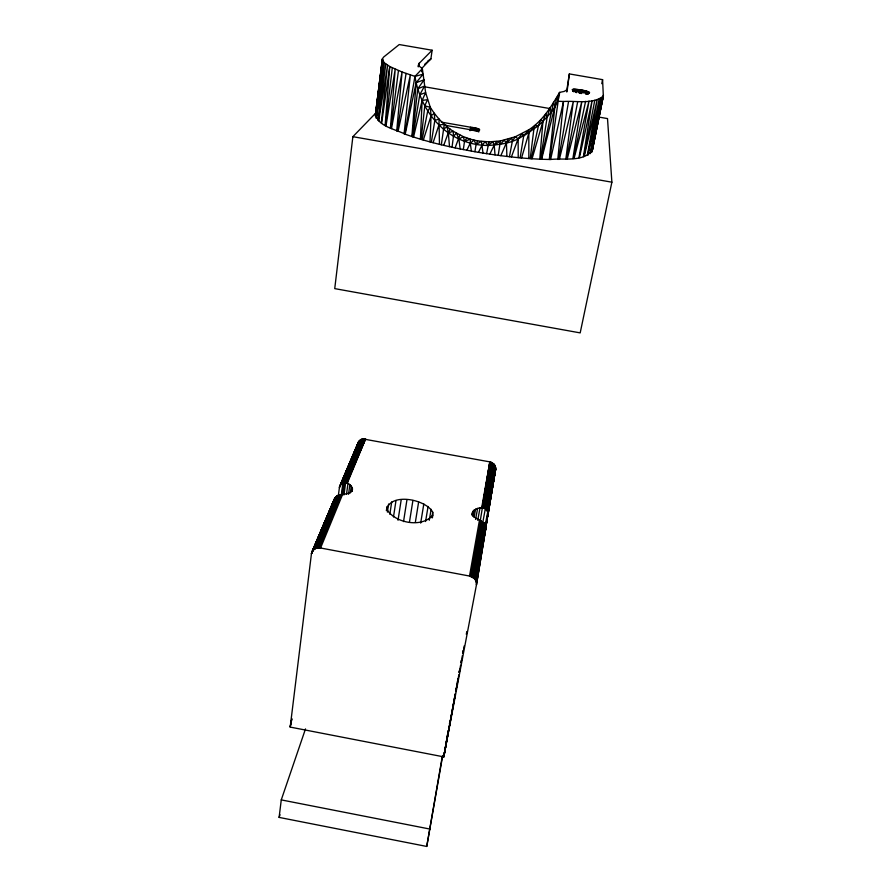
<?xml version="1.0" encoding="UTF-8"?>
<svg xmlns="http://www.w3.org/2000/svg" width="891" height="891" viewBox="0 0 891 891"><rect width="100%" height="100%" fill="white"/><g stroke="black" fill="none" stroke-linecap="round" stroke-linejoin="round"><path stroke-width="1.34" d="M528.853 158.531L528.808 129.796C542.708 120.909 551.44 106.33 559.581 92.397L564.27 91.405L567.333 89.468L569.349 73.92L602.583 79.655L603.33 96.028L592.415 149.978C583.939 162.474 563.825 157.874 550.605 159.489C526.403 159.133 502.301 156.293 478.445 152.328C453.653 148.029 428.95 142.616 405.205 134.207C395.392 129.072 377.784 126.667 375.523 113.959L382.428 58.728L383.653 57.046L399.235 44.55L432.124 50.23L430.899 58.839L421.621 68.574M498.214 155.335L500.408 140.945L515.265 136.78L528.808 129.796C519.809 142.293 502.457 144.542 488.068 145.456C475.961 145.511 463.944 142.17 453.474 136.145C432.124 123.682 418.714 100.46 414.961 76.392L422.345 68.618L419.427 66.313L418.781 63.74L432.124 50.23M422.245 72.405L422.345 68.618L421.788 71.202M579.974 93.355L580.074 92.33L580.921 92.486L580.887 93.455L580.074 92.33C555.048 86.227 600.356 90.871 586.111 93.945L589.352 92.909M343.781 494.772L344.249 482.61L362.849 438.907L489.861 461.883L494.427 464.623L495.708 468.599L485.094 530.134M430.008 141.881L431.077 115.797L430.297 107.31L425.631 92.631L422.345 68.618M386.939 506.556L386.817 509.418C395.259 523.284 422.056 528.163 432.826 515.121L432.748 512.236C426.043 499.205 389.434 491.821 386.338 510.621M420.407 139.174L422.122 100.427L425.631 92.631L419.772 94.736L412.823 136.813M342.367 494.438L342.901 482.922L361.178 439.441L362.849 438.907L344.65 482.566L341.431 483.824L339.393 487.533L359.162 440.967L361.178 439.441L342.745 483M382.428 58.728L375.401 115.852M385.135 125.308L389.757 66.524L384.377 62.849L382.362 59.664L375.501 114.148M411.887 136.512L416.164 82.663L423.058 74.209L414.961 76.392L402.086 72.015L389.757 66.524L381.638 123.114M390.392 128.081L395.203 69.197L386.003 125.809M539.768 159.177L542.931 121.477L545.771 113.803L547.197 116.91L540.57 159.222M396.718 130.921L402.086 72.015L391.483 128.605M589.519 92.686C587.336 94.346 583.393 90.626 580.086 91.238L580.219 89.813M557.788 159.456L563.491 101.496C576.31 100.56 592.715 104.692 603.33 96.028L591.98 151.615M418.536 66.235L418.781 63.74L418.402 66.446M404.091 133.806L410.35 74.922L398.032 131.456M549.313 159.467L554.859 106.753L556.752 97.397L558.167 101.251L549.758 159.478M378.185 120.307L384.377 62.849L376.492 118.325M381.292 122.869L387.585 65.255L378.686 120.775M421.131 139.386L424.784 105.84L427.468 99.692L422.122 100.427L413.535 137.047M376.225 117.89L382.662 60.666M346.421 482.799L364.642 438.806L345.541 482.577L363.728 438.806L344.683 482.566C350.308 482.243 356.433 491.141 348.325 493.28C343.982 494.873 337.979 493.681 334.916 497.991L311.449 553.679L290.188 727.089L443.763 756.871L476.462 584.797L485.718 529.054C486.653 523.128 480.049 520.355 475.816 518.139C466.505 512.358 479.235 504.941 485.317 508.906L482.666 523.017L486.419 523.63L495.285 466.127L487.633 511.735L488.012 515.265M412.277 136.635L417.779 88.788L424.105 79.811L416.164 82.663L405.205 134.207M377.984 100.004L378.307 97.286M378.775 93.21L379.087 90.492M379.566 86.405L380.034 82.328M380.502 78.252L380.98 74.176M381.292 71.447L381.76 67.371M382.083 64.653L382.707 59.218L375.434 116.053M385.536 125.564L392.296 67.85M375.523 113.959L376.57 112.244L352.869 136.679L334.738 288.617L580.186 332.889L611.883 182.187L607.506 118.581L597.906 116.91M442.716 755.523L426.744 846.45L279.117 817.403L281.266 799.895L305.502 728.894M530.223 158.643L533.832 129.44L534.845 125.542L538.465 125.664C547.742 116.465 558.935 106.285 559.581 92.397L557.955 97.208M376.325 118.113L383.33 61.735M566.587 91.606L569.349 73.92M333.579 502.836L334.916 497.991L312.418 551.039M486.419 523.63L483.835 523.251L484.08 524.521L486.419 523.63L495.541 466.94L487.923 512.603M338.302 495.942L339.493 486.976M452.038 147.227L453.474 136.145L453.263 131.3C443.863 125.241 436.189 116.766 430.297 107.31L424.784 105.84M565.83 159.155L573.269 101.708L559.37 159.433M378.408 120.541L385.792 64.029M341.286 495.229L342.935 482.9M390.904 128.337L398.466 70.589M418.269 66.858L418.603 64.33M338.29 495.975L338.48 494.616M344.026 494.772L345.641 482.599M346.488 494.427L347.958 483.445M348.548 494.282L349.84 484.659M350.341 492.857L351.266 485.985M351.611 491.487L352.179 487.355M352.179 491.264L352.524 488.736M441.335 144.776L444.275 124.372L438.951 124.94L433.093 142.694M344.249 482.61L342.612 494.382L320.571 547.998L316.338 548.199L312.997 550.282M418.826 65.845L419.193 63.205M463.331 149.565L464.512 141.324L463.32 136.624L453.263 131.3L448.307 132.826L443.729 145.344M397.353 131.189L406.051 73.452M387.396 512.113L388.61 504.005M389.835 514.307L391.706 501.934M592.415 149.978L603.452 95.103M393.488 516.936L396.005 500.475M398.032 520.255L401.206 499.728M483.613 508.171L491.62 462.44L484.47 508.471L492.433 462.852M486.675 510.164L493.837 463.966L486.063 509.518L487.633 511.735M583.449 156.627L592.092 100.705L579.44 157.573M403.534 521.591L406.964 499.717M480.36 520.177L489.861 461.883L481.652 507.937M483.568 508.16L490.763 462.106L482.644 507.948M572.902 158.553L581.812 101.563L567.211 159.066M470.248 129.952L470.682 127.235C485.317 128.939 480.093 132.636 469.212 129.518L445.188 125.308M471.64 130.119L472.074 127.402M409.426 522.315L412.912 500.464M431.333 142.248L434.819 120.485L434.318 113.302L431.077 115.797L423.325 140.021M473.054 130.342L473.489 127.625M474.446 130.609L474.881 127.892M475.761 130.921L476.195 128.193M476.952 131.255L477.387 128.538M485.617 526.392L476.351 581.934L485.339 525.567L476.028 580.999L476.462 584.797L485.818 528.163M477.966 131.612L478.4 128.883M474.903 151.726L476.084 144.453L477.687 140.912L488.925 141.881L500.408 140.945L494.204 145.166L489.827 154.132M415.34 522.393L418.647 501.9M478.768 131.957L479.213 129.228M520.121 157.818L523.663 136.011L522.249 133.583L518.128 138.784L511.401 156.939M420.686 523.084L423.815 503.938M484.08 508.327L491.62 462.44M476.351 581.934L485.495 526.024M425.575 521.525L428.07 506.456M486.252 509.719L493.837 463.966M483.045 543.276L482.432 546.551M488.112 514.385L495.708 468.599M429.284 520.266L431.121 509.284M431.845 517.638L432.748 512.236M432.38 517.827L432.826 515.121M482.154 507.948L489.861 461.883M476.529 582.892L485.784 527.283M488.079 513.506L495.686 467.775M474.992 579.261L484.381 523.841L474.29 578.493L476.028 580.999M486.698 510.187L494.427 464.623M475.571 580.108L484.916 524.676M487.221 510.944L494.906 465.358M486.553 522.961L485.261 529.466L495.619 469.423L491.487 491.264M482.911 508.004L490.763 462.106M455.346 693.889L443.763 756.871L448.206 730.91M320.571 547.998L469.512 576.043L474.29 578.493L483.746 523.095M495.619 469.423L486.185 524.732L484.08 524.521L485.94 523.552M426.744 846.45L442.315 756.236M473.489 577.802L483.022 522.404M493.168 463.365L485.339 508.917L486.063 509.518M455.279 694.1L443.763 756.871L448.251 730.898M449.432 724.06L449.899 721.331M558.601 159.456L568.525 101.641M472.586 577.19L482.22 521.714M404.826 134.073L414.961 76.392M471.617 576.711L481.296 521.101L470.582 576.321L480.405 520.634M474.29 578.493L483.936 523.318M580.809 91.316L581.055 89.958M587.392 155.234L597.159 99.725L584.273 156.382M578.938 157.674L589.018 101.073L574.071 158.409M486.597 153.653L488.925 141.881M469.512 576.043L479.481 520.144M566.888 91.929L567.333 89.468M470.582 576.321L480.661 520.756M470.047 130.721L470.682 127.235L441.268 122.112M471.907 514.976L472.364 512.448M472.219 514.942L472.909 511.167M443.763 756.871L455.245 694.011M455.746 691.227L456.248 688.543M457.495 681.648L457.996 678.975M459.244 672.07L459.745 669.408M483.345 539.656L483.802 537.217M455.713 691.55L458.03 679.087M459.188 672.505L459.778 669.531M461.015 662.737L461.516 660.008L461.037 662.859M462.763 653.159L463.287 650.43M472.843 516.335L473.99 510.053M474.068 517.348L475.582 509.14M475.582 519.397L477.609 508.46M455.78 691.472L458.876 674.721M459.288 672.404L460.636 665.143M461.872 658.449L462.407 655.553M462.797 653.326L463.376 650.196M463.665 648.704L464.166 645.975M466.316 634.269L466.817 631.541M479.714 561.386L480.216 558.568M480.572 556.619L484.114 537.551L483.646 540.002L483.78 539.289M482.02 548.789L481.585 551.095M477.721 520.322L479.993 508.037M482.465 546.361L482.933 543.855M483.646 540.002L484.002 538.097M509.429 156.727L512.37 141.134L515.265 136.78L518.128 138.784L518.228 157.64M591.747 151.971L601.971 97.709L590.421 153.464M490.462 496.721L490.974 493.993M485.55 523.418L487.711 511.957M484.336 536.337L485.718 529.054M590.21 153.62L600.734 98.444L587.982 154.956M566.542 159.121L577.702 101.674M583.883 156.515L594.809 100.26M422.078 139.664L427.736 110.918L430.297 107.31M601.77 83.676L602.583 79.655M591.891 151.804L602.839 96.896M484.737 531.972L484.125 535.313M485.283 529.276L485.773 526.815M333.847 500.642L311.638 552.754L334.749 498.203M587.715 155.101L599.131 99.124M479.759 560.361L480.049 558.991M541.182 159.244L553.589 102.287L554.859 106.753L541.628 159.266M573.514 158.487L585.587 101.362M531.27 158.709L538.465 125.664L540.837 119.606L542.931 121.477L532.072 158.754M550.605 159.489L563.491 101.496L558.167 101.251M455.112 147.884L459.879 135.042M581.533 91.439L581.879 90.102M521.558 157.952L528.909 132.882L534.845 125.542M547.197 116.91L550.048 107.922L551.184 111.988M581.433 93.577L581.756 92.619L587.002 93.154M279.117 817.403L280.008 814.786M582.257 91.539L582.703 90.258M500.842 155.669L507.948 139.263M347.312 483.145L365.544 438.907L346.465 482.811M319.49 547.865L341.576 494.505M341.52 494.516L318.41 547.854L340.496 494.717M340.808 484.414L359.162 440.967M316.338 548.199L338.48 495.307M361.991 439.129L343.759 482.677L362.849 438.907M317.352 547.954L339.46 494.95M340.518 484.804L358.661 441.624L339.527 486.764L358.661 441.624M315.369 548.555L337.533 495.752M346.243 482.755L364.642 438.806M334.002 499.84L311.449 553.679L313.287 549.97M335.294 497.468L311.449 553.679L315.013 546.15M313.688 549.613L335.952 496.822M341.431 483.824L359.752 440.377M337.5 495.775L314.49 549.023L336.709 496.231M360.432 439.864L342.144 483.301L361.178 439.441M346.911 482.989L365.544 438.907M314.49 549.023L337.299 495.897M318.41 547.854L341.298 494.561M582.959 91.695L583.516 90.437M466.851 150.245L470.27 143.161L470.426 139.196L463.32 136.624L458.898 138.985L460.168 148.931M449.521 146.659L448.307 132.826L450.133 129.15M478.445 152.328L481.998 145.222L485.138 141.769L488.068 145.456L492.756 141.78L494.204 145.166L495.028 154.889M583.661 91.806L584.296 90.615M419.772 94.736L424.561 86.059L417.779 88.788M352.313 489.95L351.188 491.542M584.307 91.962L585.042 90.793M494.204 145.166L496.577 141.469M572.59 90.002L573.615 91.517L572.456 89.735L573.492 91.283L580.086 91.238M466.839 138.016L464.512 141.324L470.426 139.196L477.687 140.912M584.953 92.096L585.755 90.982M586.233 92.408L587.035 91.361L585.543 92.263L586.423 91.172M500.341 144.353L504.195 140.21L506.422 143.006L506.901 156.426M587.147 92.709L588.093 91.728L586.59 92.564L587.603 91.55M585.532 93.945L586.367 93.132M453.474 136.145L456.515 133.26L458.898 138.985M506.422 143.006L511.646 138.116L512.37 141.134M588.249 93.678L589.474 92.809M424.773 64.208L430.899 58.839L427.602 61.356M588.517 91.918L587.837 92.998M586.601 93.956L587.57 93.165M538.465 125.664L523.663 136.011M589.163 92.252L587.08 93.911M588.238 93.254L589.363 92.408M588.505 93.109L587.436 93.9L588.862 93.065M587.826 93.822L589.486 92.553M588.027 93.789L589.151 92.998M443.462 129.072L447.137 126.834L448.307 132.826M434.819 120.485L438.996 119.038L439.475 144.309M482.265 523.128L483.557 523.229M580.921 92.486L581.756 92.619M423.771 86.65L549.914 108.568M352.869 136.679L611.883 182.187M281.266 799.895L430.041 829.087M443.618 124.384L447.482 125.854M574.316 90.871L575.608 92.363M572.479 89.857L573.615 91.517M572.79 90.158L573.782 91.673M572.512 89.612L573.559 91.227M572.646 89.512L573.648 91.105M573.86 91.071L573.147 89.367M573.514 89.312L574.405 90.96M573.949 89.289L574.751 90.893M575.196 90.904L574.461 89.278L575.731 90.849L575.029 89.278M575.497 91.25L576.043 92.519M576.165 91.439L576.611 92.653M575.653 89.3L576.199 90.904M576.321 89.345L576.755 90.904M577.045 89.412L577.379 90.96M577.802 89.49L578.014 90.982M471.384 151.091L470.27 143.161L474.045 140.165L476.084 144.453L481.385 141.446L483.022 153.085M579.395 89.69L579.551 91.116L578.582 89.579L578.693 91.071M579.239 92.163L579.25 93.21M592.437 147.048L592.448 149.788M291.791 718.914L290.188 727.089L291.847 718.914"/></g></svg>
